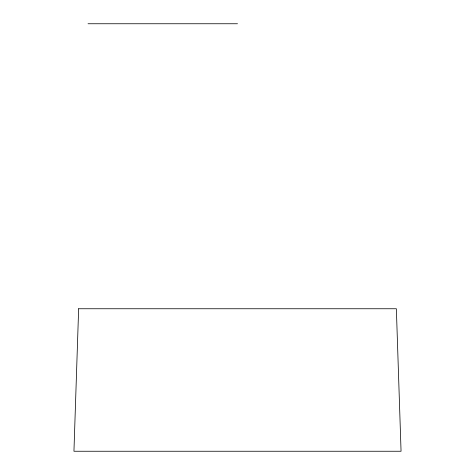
<?xml version="1.0" encoding="UTF-8"?>
<svg xmlns="http://www.w3.org/2000/svg" width="475" height="475" viewBox="0 0 475 475"><rect width="100%" height="100%" fill="white"/><g stroke="black" fill="none" stroke-linecap="round" stroke-linejoin="round"><path stroke-width="0.71" d="M88.035 23.75L237.5 23.75M78.642 308.75L73.946 451.25L401.054 451.25L396.358 308.75L78.642 308.75"/></g></svg>
